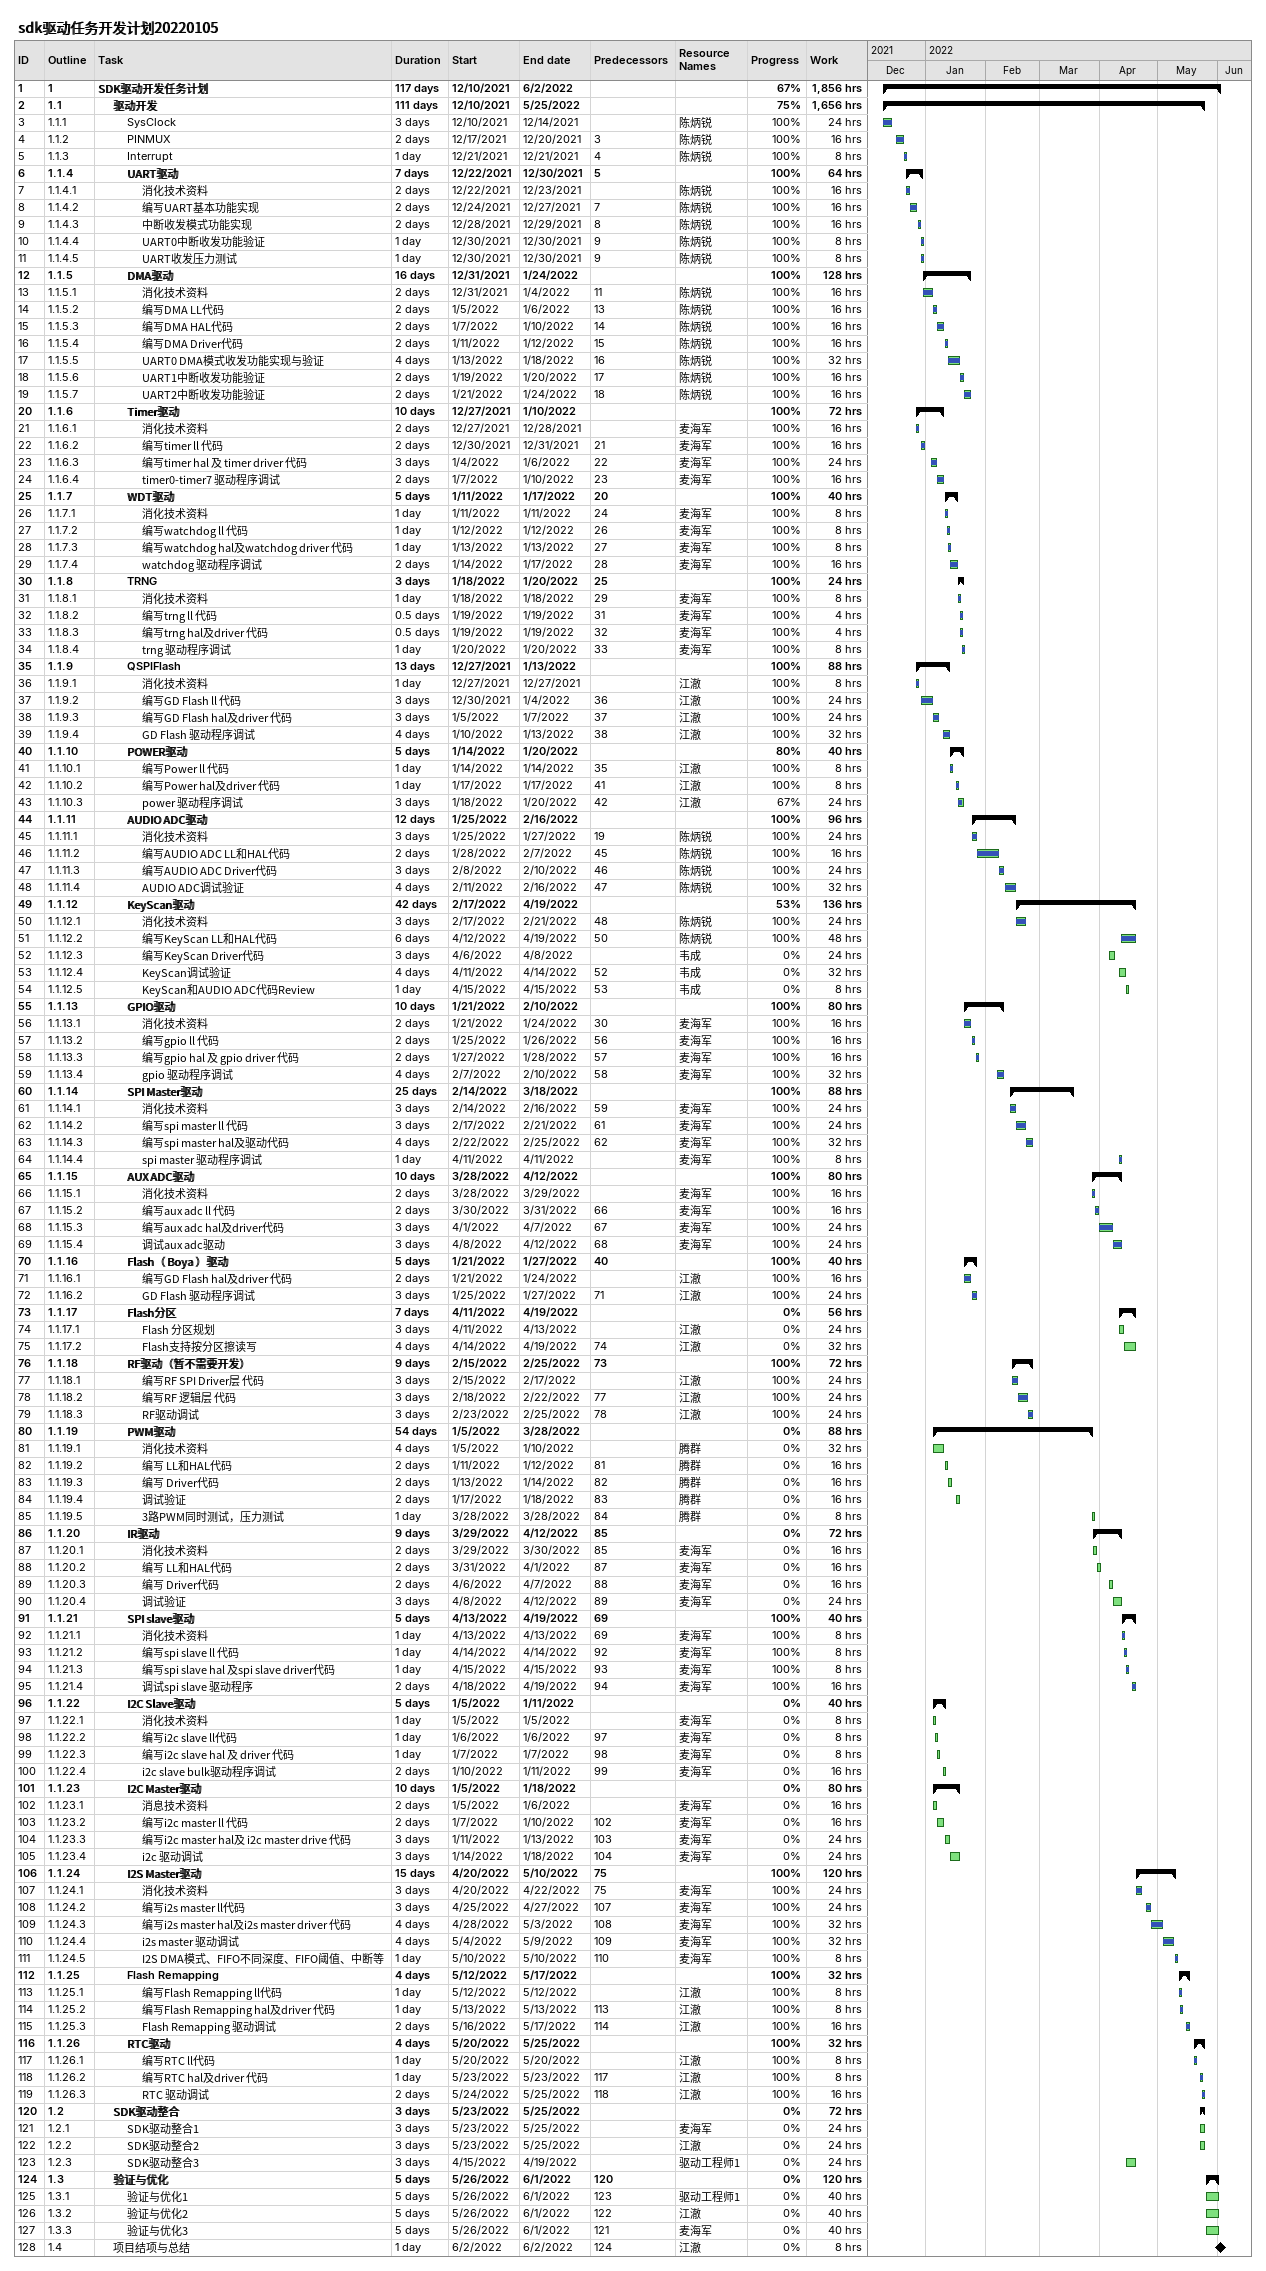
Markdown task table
sdk驱动任务开发计划20220105

| ID | WBS | Task | Duration | Start | Finish | Predecessors | Resources | % complete | Work (h) |
|---|---|---|---|---|---|---|---|---|---|
| 1 | 1 | **SDK驱动开发任务计划** | 117d | 2021-12-10 | 2022-06-02 |  |  | 67 | 1856 |
| 2 | 1.1 | **驱动开发** | 111d | 2021-12-10 | 2022-05-25 |  |  | 75 | 1656 |
| 3 | 1.1.1 | SysClock | 3d | 2021-12-10 | 2021-12-14 |  | 陈炳锐 | 100 | 24 |
| 4 | 1.1.2 | PINMUX | 2d | 2021-12-17 | 2021-12-20 | 3 | 陈炳锐 | 100 | 16 |
| 5 | 1.1.3 | Interrupt | 1d | 2021-12-21 | 2021-12-21 | 4 | 陈炳锐 | 100 | 8 |
| 6 | 1.1.4 | **UART驱动** | 7d | 2021-12-22 | 2021-12-30 | 5 |  | 100 | 64 |
| 7 | 1.1.4.1 | 消化技术资料 | 2d | 2021-12-22 | 2021-12-23 |  | 陈炳锐 | 100 | 16 |
| 8 | 1.1.4.2 | 编写UART基本功能实现 | 2d | 2021-12-24 | 2021-12-27 | 7 | 陈炳锐 | 100 | 16 |
| 9 | 1.1.4.3 | 中断收发模式功能实现 | 2d | 2021-12-28 | 2021-12-29 | 8 | 陈炳锐 | 100 | 16 |
| 10 | 1.1.4.4 | UART0中断收发功能验证 | 1d | 2021-12-30 | 2021-12-30 | 9 | 陈炳锐 | 100 | 8 |
| 11 | 1.1.4.5 | UART收发压力测试 | 1d | 2021-12-30 | 2021-12-30 | 9 | 陈炳锐 | 100 | 8 |
| 12 | 1.1.5 | **DMA驱动** | 16d | 2021-12-31 | 2022-01-24 |  |  | 100 | 128 |
| 13 | 1.1.5.1 | 消化技术资料 | 2d | 2021-12-31 | 2022-01-04 | 11 | 陈炳锐 | 100 | 16 |
| 14 | 1.1.5.2 | 编写DMA LL代码 | 2d | 2022-01-05 | 2022-01-06 | 13 | 陈炳锐 | 100 | 16 |
| 15 | 1.1.5.3 | 编写DMA HAL代码 | 2d | 2022-01-07 | 2022-01-10 | 14 | 陈炳锐 | 100 | 16 |
| 16 | 1.1.5.4 | 编写DMA Driver代码 | 2d | 2022-01-11 | 2022-01-12 | 15 | 陈炳锐 | 100 | 16 |
| 17 | 1.1.5.5 | UART0 DMA模式收发功能实现与验证 | 4d | 2022-01-13 | 2022-01-18 | 16 | 陈炳锐 | 100 | 32 |
| 18 | 1.1.5.6 | UART1中断收发功能验证 | 2d | 2022-01-19 | 2022-01-20 | 17 | 陈炳锐 | 100 | 16 |
| 19 | 1.1.5.7 | UART2中断收发功能验证 | 2d | 2022-01-21 | 2022-01-24 | 18 | 陈炳锐 | 100 | 16 |
| 20 | 1.1.6 | **Timer驱动** | 10d | 2021-12-27 | 2022-01-10 |  |  | 100 | 72 |
| 21 | 1.1.6.1 | 消化技术资料 | 2d | 2021-12-27 | 2021-12-28 |  | 麦海军 | 100 | 16 |
| 22 | 1.1.6.2 | 编写timer ll 代码 | 2d | 2021-12-30 | 2021-12-31 | 21 | 麦海军 | 100 | 16 |
| 23 | 1.1.6.3 | 编写timer hal 及 timer driver 代码 | 3d | 2022-01-04 | 2022-01-06 | 22 | 麦海军 | 100 | 24 |
| 24 | 1.1.6.4 | timer0-timer7 驱动程序调试 | 2d | 2022-01-07 | 2022-01-10 | 23 | 麦海军 | 100 | 16 |
| 25 | 1.1.7 | **WDT驱动** | 5d | 2022-01-11 | 2022-01-17 | 20 |  | 100 | 40 |
| 26 | 1.1.7.1 | 消化技术资料 | 1d | 2022-01-11 | 2022-01-11 | 24 | 麦海军 | 100 | 8 |
| 27 | 1.1.7.2 | 编写watchdog ll 代码 | 1d | 2022-01-12 | 2022-01-12 | 26 | 麦海军 | 100 | 8 |
| 28 | 1.1.7.3 | 编写watchdog hal及watchdog driver 代码 | 1d | 2022-01-13 | 2022-01-13 | 27 | 麦海军 | 100 | 8 |
| 29 | 1.1.7.4 | watchdog 驱动程序调试 | 2d | 2022-01-14 | 2022-01-17 | 28 | 麦海军 | 100 | 16 |
| 30 | 1.1.8 | **TRNG** | 3d | 2022-01-18 | 2022-01-20 | 25 |  | 100 | 24 |
| 31 | 1.1.8.1 | 消化技术资料 | 1d | 2022-01-18 | 2022-01-18 | 29 | 麦海军 | 100 | 8 |
| 32 | 1.1.8.2 | 编写trng ll 代码 | 0.5d | 2022-01-19 | 2022-01-19 | 31 | 麦海军 | 100 | 4 |
| 33 | 1.1.8.3 | 编写trng hal及driver 代码 | 0.5d | 2022-01-19 | 2022-01-19 | 32 | 麦海军 | 100 | 4 |
| 34 | 1.1.8.4 | trng 驱动程序调试 | 1d | 2022-01-20 | 2022-01-20 | 33 | 麦海军 | 100 | 8 |
| 35 | 1.1.9 | **QSPIFlash** | 13d | 2021-12-27 | 2022-01-13 |  |  | 100 | 88 |
| 36 | 1.1.9.1 | 消化技术资料 | 1d | 2021-12-27 | 2021-12-27 |  | 江澈 | 100 | 8 |
| 37 | 1.1.9.2 | 编写GD Flash ll 代码 | 3d | 2021-12-30 | 2022-01-04 | 36 | 江澈 | 100 | 24 |
| 38 | 1.1.9.3 | 编写GD Flash hal及driver 代码 | 3d | 2022-01-05 | 2022-01-07 | 37 | 江澈 | 100 | 24 |
| 39 | 1.1.9.4 | GD Flash 驱动程序调试 | 4d | 2022-01-10 | 2022-01-13 | 38 | 江澈 | 100 | 32 |
| 40 | 1.1.10 | **POWER驱动** | 5d | 2022-01-14 | 2022-01-20 |  |  | 80 | 40 |
| 41 | 1.1.10.1 | 编写Power ll 代码 | 1d | 2022-01-14 | 2022-01-14 | 35 | 江澈 | 100 | 8 |
| 42 | 1.1.10.2 | 编写Power hal及driver 代码 | 1d | 2022-01-17 | 2022-01-17 | 41 | 江澈 | 100 | 8 |
| 43 | 1.1.10.3 | power 驱动程序调试 | 3d | 2022-01-18 | 2022-01-20 | 42 | 江澈 | 67 | 24 |
| 44 | 1.1.11 | **AUDIO ADC驱动** | 12d | 2022-01-25 | 2022-02-16 |  |  | 100 | 96 |
| 45 | 1.1.11.1 | 消化技术资料 | 3d | 2022-01-25 | 2022-01-27 | 19 | 陈炳锐 | 100 | 24 |
| 46 | 1.1.11.2 | 编写AUDIO ADC LL和HAL代码 | 2d | 2022-01-28 | 2022-02-07 | 45 | 陈炳锐 | 100 | 16 |
| 47 | 1.1.11.3 | 编写AUDIO ADC Driver代码 | 3d | 2022-02-08 | 2022-02-10 | 46 | 陈炳锐 | 100 | 24 |
| 48 | 1.1.11.4 | AUDIO ADC调试验证 | 4d | 2022-02-11 | 2022-02-16 | 47 | 陈炳锐 | 100 | 32 |
| 49 | 1.1.12 | **KeyScan驱动** | 42d | 2022-02-17 | 2022-04-19 |  |  | 53 | 136 |
| 50 | 1.1.12.1 | 消化技术资料 | 3d | 2022-02-17 | 2022-02-21 | 48 | 陈炳锐 | 100 | 24 |
| 51 | 1.1.12.2 | 编写KeyScan LL和HAL代码 | 6d | 2022-04-12 | 2022-04-19 | 50 | 陈炳锐 | 100 | 48 |
| 52 | 1.1.12.3 | 编写KeyScan Driver代码 | 3d | 2022-04-06 | 2022-04-08 |  | 韦成 | 0 | 24 |
| 53 | 1.1.12.4 | KeyScan调试验证 | 4d | 2022-04-11 | 2022-04-14 | 52 | 韦成 | 0 | 32 |
| 54 | 1.1.12.5 | KeyScan和AUDIO ADC代码Review | 1d | 2022-04-15 | 2022-04-15 | 53 | 韦成 | 0 | 8 |
| 55 | 1.1.13 | **GPIO驱动** | 10d | 2022-01-21 | 2022-02-10 |  |  | 100 | 80 |
| 56 | 1.1.13.1 | 消化技术资料 | 2d | 2022-01-21 | 2022-01-24 | 30 | 麦海军 | 100 | 16 |
| 57 | 1.1.13.2 | 编写gpio ll 代码 | 2d | 2022-01-25 | 2022-01-26 | 56 | 麦海军 | 100 | 16 |
| 58 | 1.1.13.3 | 编写gpio hal 及 gpio driver 代码 | 2d | 2022-01-27 | 2022-01-28 | 57 | 麦海军 | 100 | 16 |
| 59 | 1.1.13.4 | gpio 驱动程序调试 | 4d | 2022-02-07 | 2022-02-10 | 58 | 麦海军 | 100 | 32 |
| 60 | 1.1.14 | **SPI Master驱动** | 25d | 2022-02-14 | 2022-03-18 |  |  | 100 | 88 |
| 61 | 1.1.14.1 | 消化技术资料 | 3d | 2022-02-14 | 2022-02-16 | 59 | 麦海军 | 100 | 24 |
| 62 | 1.1.14.2 | 编写spi master ll 代码 | 3d | 2022-02-17 | 2022-02-21 | 61 | 麦海军 | 100 | 24 |
| 63 | 1.1.14.3 | 编写spi master hal及驱动代码 | 4d | 2022-02-22 | 2022-02-25 | 62 | 麦海军 | 100 | 32 |
| 64 | 1.1.14.4 | spi master 驱动程序调试 | 1d | 2022-04-11 | 2022-04-11 |  | 麦海军 | 100 | 8 |
| 65 | 1.1.15 | **AUX ADC驱动** | 10d | 2022-03-28 | 2022-04-12 |  |  | 100 | 80 |
| 66 | 1.1.15.1 | 消化技术资料 | 2d | 2022-03-28 | 2022-03-29 |  | 麦海军 | 100 | 16 |
| 67 | 1.1.15.2 | 编写aux adc ll 代码 | 2d | 2022-03-30 | 2022-03-31 | 66 | 麦海军 | 100 | 16 |
| 68 | 1.1.15.3 | 编写aux adc hal及driver代码 | 3d | 2022-04-01 | 2022-04-07 | 67 | 麦海军 | 100 | 24 |
| 69 | 1.1.15.4 | 调试aux adc驱动 | 3d | 2022-04-08 | 2022-04-12 | 68 | 麦海军 | 100 | 24 |
| 70 | 1.1.16 | **Flash（ Boya ）驱动** | 5d | 2022-01-21 | 2022-01-27 | 40 |  | 100 | 40 |
| 71 | 1.1.16.1 | 编写GD Flash hal及driver 代码 | 2d | 2022-01-21 | 2022-01-24 |  | 江澈 | 100 | 16 |
| 72 | 1.1.16.2 | GD Flash 驱动程序调试 | 3d | 2022-01-25 | 2022-01-27 | 71 | 江澈 | 100 | 24 |
| 73 | 1.1.17 | **Flash分区** | 7d | 2022-04-11 | 2022-04-19 |  |  | 0 | 56 |
| 74 | 1.1.17.1 | Flash 分区规划 | 3d | 2022-04-11 | 2022-04-13 |  | 江澈 | 0 | 24 |
| 75 | 1.1.17.2 | Flash支持按分区擦读写 | 4d | 2022-04-14 | 2022-04-19 | 74 | 江澈 | 0 | 32 |
| 76 | 1.1.18 | **RF驱动（暂不需要开发）** | 9d | 2022-02-15 | 2022-02-25 | 73 |  | 100 | 72 |
| 77 | 1.1.18.1 | 编写RF SPI Driver层 代码 | 3d | 2022-02-15 | 2022-02-17 |  | 江澈 | 100 | 24 |
| 78 | 1.1.18.2 | 编写RF 逻辑层 代码 | 3d | 2022-02-18 | 2022-02-22 | 77 | 江澈 | 100 | 24 |
| 79 | 1.1.18.3 | RF驱动调试 | 3d | 2022-02-23 | 2022-02-25 | 78 | 江澈 | 100 | 24 |
| 80 | 1.1.19 | **PWM驱动** | 54d | 2022-01-05 | 2022-03-28 |  |  | 0 | 88 |
| 81 | 1.1.19.1 | 消化技术资料 | 4d | 2022-01-05 | 2022-01-10 |  | 腾群 | 0 | 32 |
| 82 | 1.1.19.2 | 编写 LL和HAL代码 | 2d | 2022-01-11 | 2022-01-12 | 81 | 腾群 | 0 | 16 |
| 83 | 1.1.19.3 | 编写 Driver代码 | 2d | 2022-01-13 | 2022-01-14 | 82 | 腾群 | 0 | 16 |
| 84 | 1.1.19.4 | 调试验证 | 2d | 2022-01-17 | 2022-01-18 | 83 | 腾群 | 0 | 16 |
| 85 | 1.1.19.5 | 3路PWM同时测试，压力测试 | 1d | 2022-03-28 | 2022-03-28 | 84 | 腾群 | 0 | 8 |
| 86 | 1.1.20 | **IR驱动** | 9d | 2022-03-29 | 2022-04-12 | 85 |  | 0 | 72 |
| 87 | 1.1.20.1 | 消化技术资料 | 2d | 2022-03-29 | 2022-03-30 | 85 | 麦海军 | 0 | 16 |
| 88 | 1.1.20.2 | 编写 LL和HAL代码 | 2d | 2022-03-31 | 2022-04-01 | 87 | 麦海军 | 0 | 16 |
| 89 | 1.1.20.3 | 编写 Driver代码 | 2d | 2022-04-06 | 2022-04-07 | 88 | 麦海军 | 0 | 16 |
| 90 | 1.1.20.4 | 调试验证 | 3d | 2022-04-08 | 2022-04-12 | 89 | 麦海军 | 0 | 24 |
| 91 | 1.1.21 | **SPI slave驱动** | 5d | 2022-04-13 | 2022-04-19 | 69 |  | 100 | 40 |
| 92 | 1.1.21.1 | 消化技术资料 | 1d | 2022-04-13 | 2022-04-13 | 69 | 麦海军 | 100 | 8 |
| 93 | 1.1.21.2 | 编写spi slave ll 代码 | 1d | 2022-04-14 | 2022-04-14 | 92 | 麦海军 | 100 | 8 |
| 94 | 1.1.21.3 | 编写spi slave hal 及spi slave driver代码 | 1d | 2022-04-15 | 2022-04-15 | 93 | 麦海军 | 100 | 8 |
| 95 | 1.1.21.4 | 调试spi slave 驱动程序 | 2d | 2022-04-18 | 2022-04-19 | 94 | 麦海军 | 100 | 16 |
| 96 | 1.1.22 | **I2C Slave驱动** | 5d | 2022-01-05 | 2022-01-11 |  |  | 0 | 40 |
| 97 | 1.1.22.1 | 消化技术资料 | 1d | 2022-01-05 | 2022-01-05 |  | 麦海军 | 0 | 8 |
| 98 | 1.1.22.2 | 编写i2c slave ll代码 | 1d | 2022-01-06 | 2022-01-06 | 97 | 麦海军 | 0 | 8 |
| 99 | 1.1.22.3 | 编写i2c slave hal 及 driver 代码 | 1d | 2022-01-07 | 2022-01-07 | 98 | 麦海军 | 0 | 8 |
| 100 | 1.1.22.4 | i2c slave bulk驱动程序调试 | 2d | 2022-01-10 | 2022-01-11 | 99 | 麦海军 | 0 | 16 |
| 101 | 1.1.23 | **I2C Master驱动** | 10d | 2022-01-05 | 2022-01-18 |  |  | 0 | 80 |
| 102 | 1.1.23.1 | 消息技术资料 | 2d | 2022-01-05 | 2022-01-06 |  | 麦海军 | 0 | 16 |
| 103 | 1.1.23.2 | 编写i2c master ll 代码 | 2d | 2022-01-07 | 2022-01-10 | 102 | 麦海军 | 0 | 16 |
| 104 | 1.1.23.3 | 编写i2c master hal及 i2c master drive 代码 | 3d | 2022-01-11 | 2022-01-13 | 103 | 麦海军 | 0 | 24 |
| 105 | 1.1.23.4 | i2c 驱动调试 | 3d | 2022-01-14 | 2022-01-18 | 104 | 麦海军 | 0 | 24 |
| 106 | 1.1.24 | **I2S Master驱动** | 15d | 2022-04-20 | 2022-05-10 | 75 |  | 100 | 120 |
| 107 | 1.1.24.1 | 消化技术资料 | 3d | 2022-04-20 | 2022-04-22 | 75 | 麦海军 | 100 | 24 |
| 108 | 1.1.24.2 | 编写i2s master ll代码 | 3d | 2022-04-25 | 2022-04-27 | 107 | 麦海军 | 100 | 24 |
| 109 | 1.1.24.3 | 编写i2s master hal及i2s master driver 代码 | 4d | 2022-04-28 | 2022-05-03 | 108 | 麦海军 | 100 | 32 |
| 110 | 1.1.24.4 | i2s master 驱动调试 | 4d | 2022-05-04 | 2022-05-09 | 109 | 麦海军 | 100 | 32 |
| 111 | 1.1.24.5 | I2S DMA模式、FIFO不同深度、FIFO阈值、中断等 | 1d | 2022-05-10 | 2022-05-10 | 110 | 麦海军 | 100 | 8 |
| 112 | 1.1.25 | **Flash Remapping** | 4d | 2022-05-12 | 2022-05-17 |  |  | 100 | 32 |
| 113 | 1.1.25.1 | 编写Flash Remapping ll代码 | 1d | 2022-05-12 | 2022-05-12 |  | 江澈 | 100 | 8 |
| 114 | 1.1.25.2 | 编写Flash Remapping hal及driver 代码 | 1d | 2022-05-13 | 2022-05-13 | 113 | 江澈 | 100 | 8 |
| 115 | 1.1.25.3 | Flash Remapping 驱动调试 | 2d | 2022-05-16 | 2022-05-17 | 114 | 江澈 | 100 | 16 |
| 116 | 1.1.26 | **RTC驱动** | 4d | 2022-05-20 | 2022-05-25 |  |  | 100 | 32 |
| 117 | 1.1.26.1 | 编写RTC ll代码 | 1d | 2022-05-20 | 2022-05-20 |  | 江澈 | 100 | 8 |
| 118 | 1.1.26.2 | 编写RTC hal及driver 代码 | 1d | 2022-05-23 | 2022-05-23 | 117 | 江澈 | 100 | 8 |
| 119 | 1.1.26.3 | RTC 驱动调试 | 2d | 2022-05-24 | 2022-05-25 | 118 | 江澈 | 100 | 16 |
| 120 | 1.2 | **SDK驱动整合** | 3d | 2022-05-23 | 2022-05-25 |  |  | 0 | 72 |
| 121 | 1.2.1 | SDK驱动整合1 | 3d | 2022-05-23 | 2022-05-25 |  | 麦海军 | 0 | 24 |
| 122 | 1.2.2 | SDK驱动整合2 | 3d | 2022-05-23 | 2022-05-25 |  | 江澈 | 0 | 24 |
| 123 | 1.2.3 | SDK驱动整合3 | 3d | 2022-04-15 | 2022-04-19 |  | 驱动工程师1 | 0 | 24 |
| 124 | 1.3 | **验证与优化** | 5d | 2022-05-26 | 2022-06-01 | 120 |  | 0 | 120 |
| 125 | 1.3.1 | 验证与优化1 | 5d | 2022-05-26 | 2022-06-01 | 123 | 驱动工程师1 | 0 | 40 |
| 126 | 1.3.2 | 验证与优化2 | 5d | 2022-05-26 | 2022-06-01 | 122 | 江澈 | 0 | 40 |
| 127 | 1.3.3 | 验证与优化3 | 5d | 2022-05-26 | 2022-06-01 | 121 | 麦海军 | 0 | 40 |
| 128 | 1.4 | 项目结项与总结 | 1d | 2022-06-02 | 2022-06-02 | 124 | 江澈 | 0 | 8 |
